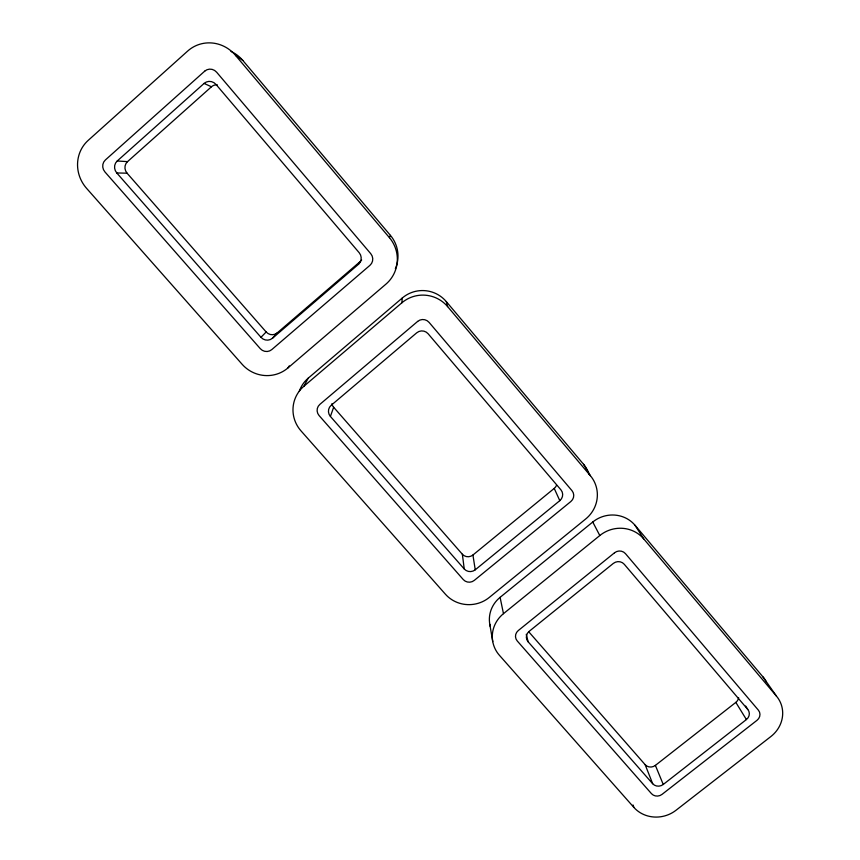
<?xml version="1.0" encoding="UTF-8"?>
<svg xmlns="http://www.w3.org/2000/svg" width="860" height="860" viewBox="0 0 860 860"><rect width="100%" height="100%" fill="white"/><g stroke="black" fill="none" stroke-linecap="round" stroke-linejoin="round"><path stroke-width="1.29" d="M303.913 386.237L401.824 302.838L402.308 297.99A31.132 31.089 20.2 0 1 446.318 301.623L583.596 464.325L590.347 475.666A31.616 30.595 -21.6 0 1 585.714 518.967L489.243 597.474A31.239 30.068 -7.6 0 1 445.405 594.206L301 430.871A32.207 31.551 20.2 0 1 303.913 386.237L308.202 378.185L402.308 297.99M330.412 416.444A8.041 7.89 18.5 0 1 331.186 405.296L416.713 332.82A8.084 8.062 5.8 0 1 428.119 333.755L560.913 489.824A7.901 7.654 -20.5 0 1 559.795 500.66L475.247 569.804A7.826 7.536 -7.9 0 1 464.25 568.976L330.412 416.444L333.648 407.253A7.729 7.589 19.4 0 1 331.895 403.706M242.799 60.426L235.522 55.362A35.056 33.508 64.9 0 0 187.63 51.095L88.193 140.384A34.583 32.916 53.5 0 0 86.581 188.34L242.144 364.307A32.766 32.003 36.4 0 0 287.885 367.983L385.925 284.155A33.089 32.691 61.8 0 0 389.44 237.682L390.418 235.382L242.799 60.426A33.605 32.153 65.2 0 0 230.985 51.417M358.373 264.385A8.277 8.17 59.7 0 0 359.211 252.754L216.021 84.463A8.74 8.364 64.1 0 0 204.1 83.42L117.229 160.981A8.632 8.235 53.9 0 0 116.777 172.957L260.978 337.313A8.213 8.019 38.3 0 0 272.459 338.249L358.373 264.385L360.275 261.494A7.998 7.89 60.8 0 0 361.651 259.957M287.885 367.983L289.293 365.876M272.459 338.249L277.253 332.874L360.275 261.494M260.978 337.313L266.159 331.971A7.933 7.751 39.1 0 0 277.253 332.874M117.229 160.981L127.527 161.626L211.452 86.785A8.428 8.073 64.3 0 1 217.333 84.85M333.648 407.253L462.347 554.227A7.525 7.267 -7.9 0 0 472.925 555.022L554.227 488.394A7.6 7.375 -20.9 0 0 556.517 485.233M500.101 597.345L592.755 522.02A30.143 28.885 -22.2 0 1 635.013 525.256L763.035 676.981L776.44 696.095A30.616 28.391 -22.2 0 1 770.85 736.558L675.981 810.292A30.207 27.95 -15.8 0 1 633.874 807.4L499.445 655.331A30.939 29.455 -11.3 0 1 503.465 613.674L500.101 597.345A29.777 28.434 -11.4 0 0 490.35 626.693M503.465 613.674L599.807 535.533A31.325 29.96 -22 0 1 643.721 538.887L776.44 696.095M528.825 631.874L645.15 764.68A7.321 6.805 -16.2 0 0 655.384 765.389L735.837 702.383A7.407 6.901 -21.9 0 0 738.622 697.621M526.266 634.293L528.104 641.754L652.686 783.739A7.568 7.009 -16.1 0 0 663.243 784.471L746.405 719.551A7.654 7.106 -21.8 0 0 747.759 709.425L745.641 706.049M116.777 172.957L127.076 173.193L266.159 331.971M204.1 83.42L211.452 86.785M747.759 709.425L624.253 564.257A7.815 7.471 -21.3 0 0 613.309 563.429L529.147 631.358A7.729 7.364 -12.2 0 0 528.104 641.754M235.522 55.362L389.44 237.682M446.318 301.623L447.641 306.622L590.347 475.666M635.013 525.256L643.721 538.887M735.837 702.383L746.405 719.551M592.755 522.02L599.807 535.533M554.227 488.394L559.795 500.66M655.384 765.389L663.243 784.471M645.15 764.68L652.686 783.739M633.035 804.981L633.874 807.4M489.802 624.285L492.748 641.603M472.925 555.022L475.247 569.804M462.347 554.227L464.25 568.976M127.076 173.193A8.331 7.944 54.3 0 1 127.527 161.626M390.418 235.382A31.788 31.401 63 0 1 395.342 268.793M583.596 464.325A30.412 29.487 -22 0 1 589.111 474.451M299.312 391.225A30.949 30.369 21.2 0 1 308.202 378.185M401.824 302.838A32.401 32.336 11.2 0 1 447.641 306.622M763.035 676.981A29.477 27.434 -22.4 0 1 766.346 681.991M204.701 71.165L105.371 159.971A8.643 8.224 53.5 0 0 104.942 171.946L260.311 348.687A8.191 7.998 36.4 0 0 271.771 349.612L369.929 265.353A8.267 8.17 61.8 0 0 370.778 253.721L216.645 72.219A8.761 8.374 64.9 0 0 204.701 71.165M417.637 321.425L319.845 404.394A8.052 7.89 20.2 0 0 319.082 415.541L463.293 579.586A7.804 7.514 -7.6 0 0 474.279 580.403L570.857 501.509A7.901 7.654 -21.6 0 0 571.997 490.673L429.065 322.36A8.105 8.084 11.1 0 0 417.637 321.425M614.502 552.797L518.279 630.552A7.729 7.364 -11.3 0 0 517.247 640.958L651.471 793.662A7.557 6.987 -15.8 0 0 662.028 794.382L757.026 720.304A7.654 7.095 -22.2 0 0 758.402 710.188L625.457 553.636A7.837 7.493 -22 0 0 614.502 552.797"/></g></svg>
